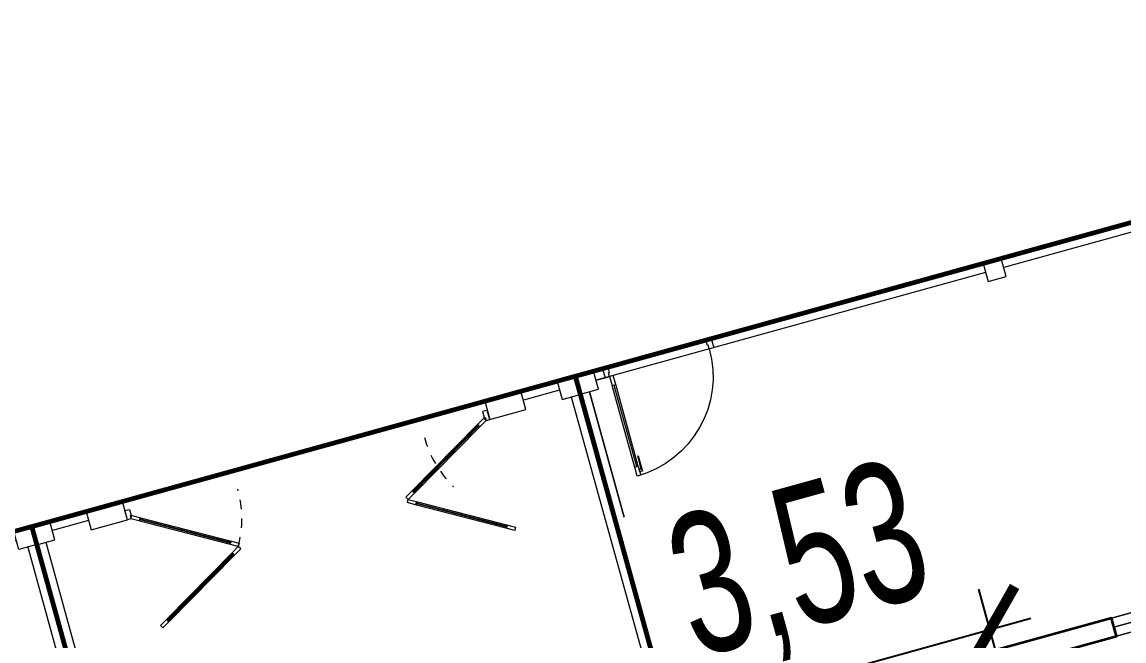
# Model space of a CAD drawing. Header units: metres. Extents: x 568336 to 569219, y 2065964 to 2066430.
# Drawn here: x 568532.78 to 568544.5, y 2066358.2 to 2066364.78 of the extents above; entities that cross this region are included whole.
import ezdxf

# ---------------------------------------------------------------- set-up
doc = ezdxf.new("R2010")
doc.units = ezdxf.units.M
doc.linetypes.add('$AUDIT_BAD_LTYPE2', pattern=[0])
doc.linetypes.add('HIDDEN', pattern=[0.375, 0.25, -0.125])
doc.layers.get('0').update_dxf_attribs({"linetype": 'CONTINUOUS'})
doc.layers.get('DEFPOINTS').update_dxf_attribs({"linetype": 'CONTINUOUS'})
for name, color, linetype, lineweight in [('-CONCRETE', 1, 'CONTINUOUS', 35), ('-DIM', 9, 'CONTINUOUS', 13), ('-DOOR', 137, 'CONTINUOUS', 9), ('-LINE1', 7, 'CONTINUOUS', 18), ('-WALL', 4, 'CONTINUOUS', 35)]:
    doc.layers.add(name, color=color, linetype=linetype, lineweight=lineweight)
doc.layers.add('-RANH GIOI LO DAT', color=12, linetype='CONTINUOUS')
doc.styles.add('KTHUOC', font='', dxfattribs={"width": 0.8})
doc.styles.get('KTHUOC').set_extended_font_data('.VnArial NarrowH')
doc.dimstyles.new('tien', dxfattribs={"dimscale": 0, "dimtxt": 1.5, "dimasz": 0.75, "dimexe": 0.45, "dimexo": 0, "dimgap": 0.25, "dimtad": 1, "dimzin": 1, "dimtxsty": 'KTHUOC', "dimblk1": 'ARCHTICK', "dimblk2": 'ARCHTICK', "dimsah": 1, "dimcen": 1, "dimdle": 0.45, "dimclrd": 37, "dimclre": 37, "dimclrt": 7, "dimaunit": 1, "dimadec": 0, "dimazin": 0, "dimtfac": 1, "dimtix": 1, "dimtofl": 0, "dimtmove": 2, "dimatfit": 3, "dimldrblk": 'ARCHTICK', "dimfxl": 1, "dimtfill": 1, "dimtolj": 1, "dimtzin": 1, "dimarcsym": 0})

# ---------------------------------------------------------------- blocks, each defined once
blk = doc.blocks.new('*U11')
at = {"linetype": '$AUDIT_BAD_LTYPE2'}
for p, q in [((70, 100), (70.00000000000004, 999.9999999999982)), ((90.00000000000004, 999.9999999999982), (90, 100))]:
    blk.add_line(p, q, dxfattribs=at)
for points in [[(50.00000000000004, 999.9999999999982), (90.00000000000004, 999.9999999999982), (90.00000000000004, 1099.999999999998), (50.00000000000004, 1099.999999999998), (50.00000000000004, 999.9999999999982)], [(50.00000000000004, 1002.905927289334), (50, 100)], [(50, 100), (90, 100), (90, 0), (50, 0), (50, 100)]]:
    blk.add_lwpolyline(points)
for points in [[(118.2698876160139, 894.5156181119073), (118.2698876160139, 1064.134943807991), (90.00000000000004, 1064.134943807991), (90.00000000000004, 1035.865056192006), (112.6159100928053, 1035.865056192006), (112.6159100928053, 894.5156181119073)], [(0, 0), (50, 0), (50, -40), (60, -40), (60, -100.0001724930698), (0, -100.0001724930698)], [(1199.999999999998, -2.131628207280287e-14), (1149.999999999998, -2.131628207280287e-14), (1149.999999999998, -40.00000000000003), (1139.999999999998, -40.00000000000003), (1139.999999999998, -100.0001724930699), (1199.999999999998, -100.0001724930699)]]:
    blk.add_lwpolyline(points, close=True)
at = {"linetype": '$AUDIT_BAD_LTYPE2', "ltscale": 0.3}
blk.add_arc((50, 0), 1099.999999999996, 0, 90, dxfattribs=at)
blk = doc.blocks.new('M31-T1')
at = {"layer": '-DOOR'}
for p, q in [((201833.443261385, -956574.1712813377), (201833.443261385, -955174.1712813377)), ((201833.6379458904, -955174.1712257862), (201833.6379289627, -956574.1712260246)), ((201933.4432611465, -956574.1712813377), (201933.4432611465, -955174.1712813377)), ((201933.5299446583, -955174.1712813377), (201933.5299277306, -956574.1712810993)), ((202033.4219431877, -955174.1712813377), (202033.4219264984, -956574.1712810993)), ((202033.443261385, -956574.1712813377), (202033.443261385, -955174.1712810993))]:
    blk.add_line(p, q, dxfattribs=at)
at = {"layer": '-LINE1'}
for points in [[(205833.3218111992, -950464.153957367), (200733.3218114376, -950464.1539571285)], [(205933.3218111992, -954864.1539571285), (205933.3218111992, -950564.153957367)], [(205933.3218111992, -959364.153957367), (205933.3218111992, -955064.1539571285)]]:
    blk.add_lwpolyline(points, dxfattribs=at)
at = {"layer": '-LINE1', "linetype": 'Continuous', "ltscale": 10}
for points in [[(200733.3218114376, -950464.1539568901), (205833.3218111992, -950464.1539568901)], [(205933.3218114376, -950564.1539571285), (205933.3218111992, -950663.840089798)]]:
    blk.add_lwpolyline(points, dxfattribs=at)
at = {"layer": '-LINE1', "ltscale": 10}
for points in [[(205833.3218114376, -950564.1539571285), (206033.3218114376, -950564.1539571285), (206033.3218111992, -950364.1539571285), (205833.3218111992, -950364.1539571285)], [(205833.3218111992, -955064.1539571285), (206033.3218111992, -955064.1539571285), (206033.3218111992, -954864.153957367), (205833.3218114376, -954864.1539571285)]]:
    blk.add_lwpolyline(points, close=True, dxfattribs=at)
at = {"layer": '-RANH GIOI LO DAT', "linetype": 'HIDDEN', "ltscale": 10, "const_width": 50}
blk.add_lwpolyline([(201048.2276158333, -969786.8243229389), (206033.3218114376, -964401.0318200588), (206033.3218111992, -950364.1539571285), (195033.3218111992, -950364.1539568901), (195033.3218111992, -970252.3131330013)], close=True, dxfattribs=at)
at = {"layer": '-WALL'}
blk.add_lwpolyline([(201833.3420529366, -954068.6390688419), (201833.443261385, -955174.1712815762), (202033.443261385, -955174.1712844372), (202033.3218111992, -953868.6390688419)], dxfattribs=at)
at = {"layer": '-DOOR', "xscale": -1, "rotation": 90}
blk.add_blockref('*U11', (205933.3218111992, -950663.840089798), dxfattribs=at)
blk = doc.blocks.new('M1-T1')
at = {"layer": '-CONCRETE', "color": 1, "linetype": 'HIDDEN', "ltscale": 10, "const_width": 50}
blk.add_lwpolyline([(191581.7177010371, 50951.98888872014), (197581.6939540912, 50951.98888872005), (197581.7429788466, 30952.01227472891), (191581.7667257926, 30952.01227472891)], close=True, dxfattribs=at)
at = {"layer": '-LINE1', "lineweight": 18}
for p, q in [((191581.790174155, 34951.81412886723), (191581.7901741396, 30951.95492153367)), ((197581.7664271783, 34951.81412886723), (197581.7664271937, 30951.95492153367)), ((191681.4307290815, 31152.03565829651), (191681.431055418, 33951.81424471775)), ((197482.1258722518, 31152.04914011808), (197482.1267858774, 33951.81424474824)), ((192581.7667257353, 31052.09301149175), (192581.7667257353, 31152.03565829651)), ((191781.7667680608, 31052.01227472891), (192181.7766372454, 31052.03565829797)), ((196981.7659367146, 31052.04914011954), (197381.5860068893, 31051.95492153367))]:
    blk.add_line(p, q, dxfattribs=at)
for points in [[(191581.7411493842, 50951.93153578669), (197581.7174024383, 50951.9315357866), (197581.7664271937, 30951.95492153367), (191581.7901741396, 30951.95492153367)], [(191581.7667680608, 30952.01227472891), (191781.7667680608, 30952.01227472891), (191781.7667680608, 31152.01227472891), (191581.7667680608, 31152.01227472891)], [(192181.7766372454, 30952.03565829797), (192581.7766372454, 30952.03565829797), (192581.7766372454, 31152.03565829797), (192181.7766372454, 31152.03565829797)], [(196581.7659367146, 30952.04914011954), (196981.7659367146, 30952.04914011954), (196981.7659367146, 31152.04914011954), (196581.7659367146, 31152.04914011954)], [(197381.5860068893, 30951.95492153367), (197581.5860068893, 30951.95492153367), (197581.5860068893, 31151.95492153367), (197381.5860068893, 31151.95492153367)]]:
    blk.add_lwpolyline(points, close=True, dxfattribs=at)
at = {"ltscale": 100}
for p, q in [((193557.0584904304, 31792.09296839143), (192708.3535947196, 32282.09296838924)), ((192725.85359472, 32312.40385752146), (193574.5584904308, 31822.40385752364)), ((196437.6633963365, 32312.32312075862), (195588.9585006257, 31822.3231207608)), ((195606.4585006261, 31792.01223162859), (196455.1633963369, 32282.0122316264)), ((193557.0840733339, 31692.09296837512), (192708.3791776231, 31202.09296837732)), ((192725.8791776235, 31171.7820792451), (193574.5840733343, 31661.78207924291)), ((196437.6633963365, 31171.70134248226), (195588.9585006257, 31661.70134248007)), ((195606.4585006261, 31692.01223161228), (196455.1633963369, 31202.01223161448))]:
    blk.add_line(p, q, dxfattribs=at)
for points in [[(192719.6035947193, 32301.57853997303), (192710.9433406815, 32306.57853997312), (192705.9433406814, 32297.91828593533), (192714.6035947192, 32292.91828593524), (192708.3535947196, 32282.09296838924), (192621.7510543419, 32332.0929683905), (192639.2510543423, 32362.4038575227), (192725.85359472, 32312.40385752146)], [(196443.9133963372, 32301.49780321019), (196452.573650375, 32306.49780321028), (196457.5736503751, 32297.83754917249), (196448.9133963373, 32292.8375491724), (196455.1633963369, 32282.0122316264), (196541.7659367146, 32332.01223162766), (196524.2659367142, 32362.32312075985), (196437.6633963365, 32312.32312075862)], [(193643.6610308081, 31742.09296839017), (193557.0584904304, 31792.09296839143), (193563.3084904299, 31802.91828593742), (193571.9687444677, 31797.91828593732), (193576.9687444678, 31806.57853997512), (193568.30849043, 31811.57853997521), (193574.5584904308, 31822.40385752364), (193661.1610308085, 31772.40385752239)], [(195519.8559602484, 31742.01223162733), (195606.4585006261, 31792.01223162859), (195600.2085006265, 31802.83754917458), (195591.5482465887, 31797.83754917448), (195586.5482465886, 31806.49780321228), (195595.2085006264, 31811.49780321237), (195588.9585006257, 31822.3231207608), (195502.355960248, 31772.32312075955)], [(193643.6866137116, 31742.09296837639), (193557.0840733339, 31692.09296837512), (193563.3340733335, 31681.26765082913), (193571.9943273713, 31686.26765082924), (193576.9943273714, 31677.60739679144), (193568.3340733336, 31672.60739679134), (193574.5840733343, 31661.78207924291), (193661.186613712, 31711.78207924417)], [(195519.8559602484, 31742.01223161355), (195606.4585006261, 31692.01223161228), (195600.2085006265, 31681.18691406629), (195591.5482465887, 31686.18691406639), (195586.5482465886, 31677.5266600286), (195595.2085006264, 31672.5266600285), (195588.9585006257, 31661.70134248007), (195502.355960248, 31711.70134248133)], [(192719.6291776228, 31182.60739679353), (192710.968923585, 31177.60739679343), (192705.9689235849, 31186.26765083122), (192714.6291776227, 31191.26765083132), (192708.3791776231, 31202.09296837732), (192621.7766372454, 31152.09296837606), (192639.2766372458, 31121.78207924386), (192725.8791776235, 31171.7820792451)], [(196443.9133963372, 31182.52666003069), (196452.573650375, 31177.52666003059), (196457.5736503751, 31186.18691406838), (196448.9133963373, 31191.18691406848), (196455.1633963369, 31202.01223161448), (196541.7659367146, 31152.01223161321), (196524.2659367142, 31121.70134248102), (196437.6633963365, 31171.70134248226)], [(192631.7766372454, 31117.09296837626), (192621.7766372454, 31117.09296837606), (192621.7766372454, 31152.09296837606), (192581.7766372454, 31152.09296837553), (192581.7766372469, 31052.09296837553), (192631.7766372469, 31052.09296837626)], [(196531.7659367146, 31117.01223161342), (196541.7659367146, 31117.01223161321), (196541.7659367146, 31152.01223161321), (196581.7659367146, 31152.01223161269), (196581.7659367131, 31052.01223161269), (196531.7659367131, 31052.01223161342)]]:
    blk.add_lwpolyline(points, close=True, dxfattribs=at)
at = {"color": 8, "ltscale": 100}
for points in [[(193576.9687444678, 31806.57853997512), (193571.9687444677, 31797.91828593732), (192705.9433406814, 32297.91828593533), (192710.9433406815, 32306.57853997312)], [(195586.5482465886, 31806.49780321228), (195591.5482465887, 31797.83754917448), (196457.5736503751, 32297.83754917249), (196452.573650375, 32306.49780321028)], [(193576.9943273714, 31677.60739679144), (193571.9943273713, 31686.26765082924), (192705.9689235849, 31186.26765083122), (192710.968923585, 31177.60739679343)], [(195586.5482465886, 31677.5266600286), (195591.5482465887, 31686.18691406639), (196457.5736503751, 31186.18691406838), (196452.573650375, 31177.52666003059)]]:
    blk.add_lwpolyline(points, close=True, dxfattribs=at)
at = {"color": 8, "linetype": 'HIDDEN', "ltscale": 10}
for centre, start, end in [((192121.7766372372, 31152.09296837606), 0, 30.00000000005544), ((196541.7659367146, 31152.01223161321), 149.9999999999445, 180)]:
    blk.add_arc(centre, 1180.000000002715, start, end, dxfattribs=at)
blk.add_arc((193124.071371441, 31442.09296839021), 580.0000000007277, 210.0000000004174, 213.4596058003555)
blk = doc.blocks.new('_ArchTick')
at = {"color": 0, "linetype": 'ByBlock', "const_width": 0.15}
blk.add_lwpolyline([(-0.5, -0.5), (0.5, 0.5)], dxfattribs=at)
blk = doc.blocks.new('*D155')
at = {"color": 37, "lineweight": -2, "transparency": 16777216}
for p, q in [((568543.1369441748, 2066358.098909273), (568542.9573020877, 2066358.748465758)), ((568543.5109707324, 2066358.434696685), (568539.2386932506, 2066357.253150721)), ((568539.7321044116, 2066357.15726288), (568539.5524623245, 2066357.806819365))]:
    blk.add_line(p, q, dxfattribs=at)
at = {"layer": 'DEFPOINTS', "color": 0, "transparency": 16777216}
for p in [(568543.1369441748, 2066358.098909273), (568539.67241211, 2066357.373100506), (568539.7321044116, 2066357.15726288)]:
    blk.add_point(p, dxfattribs=at)
at = {"color": 37, "lineweight": -2, "transparency": 16777216, "xscale": 0.75, "yscale": 0.75, "zscale": 0.75}
for p, rotation in [((568543.0772518732, 2066358.314746899), 15.45937634042978), ((568539.67241211, 2066357.373100506), 195.4593763404298)]:
    blk.add_blockref('_ArchTick', p, dxfattribs=dict(at, rotation=rotation))
at = {"color": 7, "transparency": 16777216, "insert": (568541.0679118189, 2066358.953696985), "char_height": 1.5, "attachment_point": 5, "rotation": 15.459376340429811, "style": 'KTHUOC', "bg_fill": 3, "box_fill_scale": 1.1, "bg_fill_color": 256, "bg_fill_true_color": 13158600, "bg_fill_transparency": 0}
blk.add_mtext('\\A1;3,53 ', dxfattribs=at)

msp = doc.modelspace()

# ---------------------------------------------------------------- block references
at = {"layer": '-DIM', "yscale": 0.001, "zscale": 0.001}
for name, p, xscale, rotation in [('M31-T1', (567677.6031633979, 2065909.114635424), 0.001, 105.4590240828616), ('M1-T1', (568334.1989953053, 2066336.579223286), -0.001, 195.4593576510055)]:
    msp.add_blockref(name, p, dxfattribs=dict(at, xscale=xscale, rotation=rotation))

# ---------------------------------------------------------------- next in the draw order: dimensions: what is measured, and where the dimension line sits
dim = msp.add_aligned_dim(p1=(568543.1369441747, 2066358.098909273), p2=(568539.7321044117, 2066357.15726288), distance=-0.2239398394312958, dimstyle='tien', override={"dimscale": 1, "dimpost": ' '})
dim.commit()
dim.dimension.update_dxf_attribs({"geometry": '*D155', "text_midpoint": (568541.0679118189, 2066358.953696985)})

# ---------------------------------------------------------------- next in the draw order: block references
at = {"layer": '-DIM', "xscale": 0.001, "yscale": 0.001, "zscale": 0.001, "rotation": 195.4662988500441}
msp.add_blockref('M1-T1', (568715.054277146, 2066441.933029281), dxfattribs=at)

doc.saveas('drawing.dxf')
